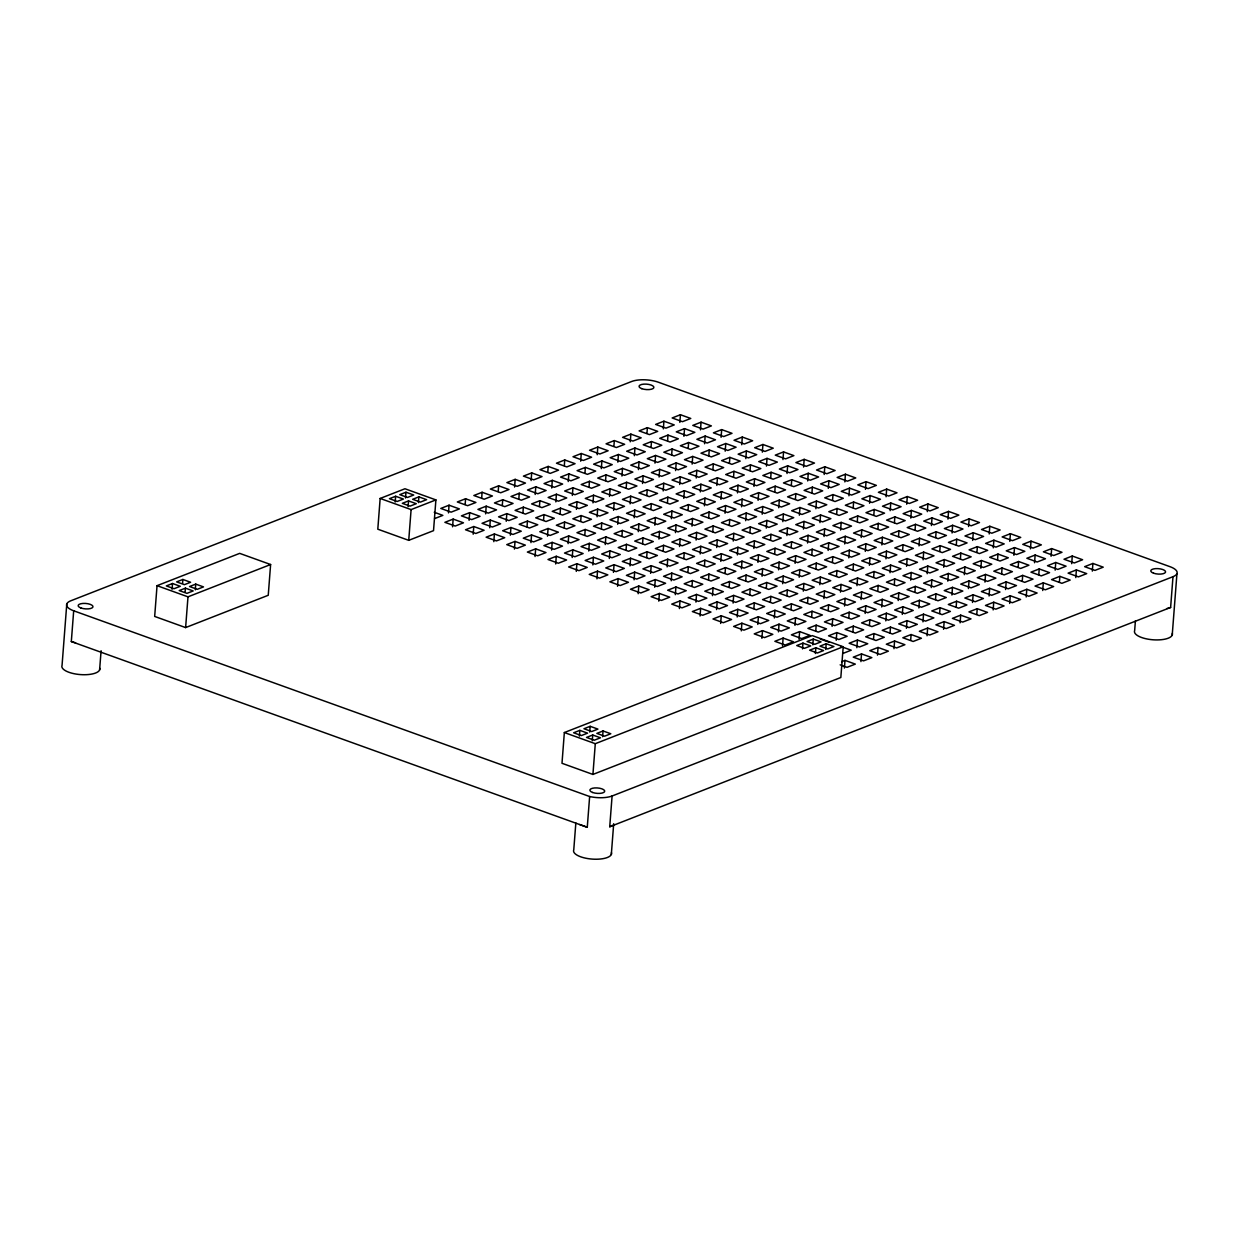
<?xml version="1.0" encoding="UTF-8"?>
<svg xmlns="http://www.w3.org/2000/svg" width="1239" height="1239" viewBox="0 0 1239 1239"><rect width="100%" height="100%" fill="white"/><g stroke="black" fill="none" stroke-linecap="round" stroke-linejoin="round"><path stroke-width="1.5" d="M66.782 603.842L62.058 665.343A19.05 6.954 4.4 0 0 80.427 674.589A19.05 6.954 4.4 0 0 99.709 668.146M73.69 610.796L589.64 796.522L587.271 827.28L71.32 641.539L73.69 610.796A19.05 6.954 4.4 0 1 70.747 600.807L631.627 381.504A19.05 6.954 4.4 0 1 658.327 382.201L1170.05 566.703A19.05 6.954 4.4 0 1 1172.992 576.693L1170.623 607.451L609.727 826.754L612.097 795.996L1172.992 576.693M99.6 669.958L101.087 650.738M157.043 585.675L154.674 616.433L185.618 627.584L268.243 595.278L270.613 564.519L239.685 553.368L157.043 585.675L187.987 596.842L270.613 564.519M172.082 589.268L172.531 583.507L180.259 586.295L174.064 588.711L166.336 585.923L172.531 583.507M182.567 583.306L182.861 579.465L190.589 582.253L184.394 584.669L176.666 581.881L182.861 579.465M185.122 591.994L185.416 588.153L193.16 590.941L186.95 593.357L179.221 590.569L185.416 588.153M185.618 627.584L187.987 596.842M195.313 589.872L195.747 584.111L203.49 586.899L197.28 589.315L189.552 586.527L195.747 584.111M380.156 498.45L377.802 529.192L408.731 540.343L433.526 530.648L435.896 499.906L404.952 488.755L380.156 498.45L411.1 509.601L435.896 499.906M395.21 502.027L395.644 496.266L403.387 499.054L397.177 501.47L389.449 498.682L395.644 496.266M405.54 497.985L405.974 492.224L413.718 495.011L407.507 497.443L399.779 494.655L405.974 492.224M408.096 506.674L408.545 500.912L416.273 503.7L410.078 506.116L402.334 503.328L408.545 500.912M408.731 540.343L411.1 509.601M418.426 502.631L418.875 496.87L426.603 499.658L420.408 502.089L412.664 499.302L418.875 496.87M448.472 512.884L449.06 505.202L459.375 508.919L451.104 512.156L440.805 508.424L449.06 505.202M452.56 526.792L453.164 519.095L463.463 522.812L455.209 526.048L444.894 522.331L453.164 519.095M465.152 504.505L465.585 498.744L475.9 502.461L467.63 505.682L457.33 501.965L465.585 498.744M469.101 520.318L469.689 512.636L480.004 516.353L471.734 519.59L461.419 515.873L469.689 512.636M473.19 534.226L473.778 526.529L484.093 530.246L475.822 533.482L465.523 529.765L473.778 526.529M481.677 498.047L482.11 492.27L492.425 495.987L484.17 499.224L473.856 495.507L482.11 492.27M485.626 513.86L486.215 506.178L496.529 509.895L488.259 513.116L477.944 509.399L486.215 506.178M489.715 527.752L490.303 520.07L500.618 523.787L492.363 527.024L482.048 523.307L490.303 520.07M493.819 541.66L494.407 533.963L504.722 537.695L496.452 540.916L486.137 537.199L494.407 533.963M498.202 491.573L498.636 485.812L508.95 489.529L500.695 492.766L490.381 489.049L498.636 485.812M502.291 505.481L502.74 499.72L513.054 503.437L504.784 506.658L494.469 502.941L502.74 499.72M506.24 521.294L506.828 513.612L517.143 517.329L508.888 520.566L498.574 516.833L506.828 513.612M510.344 535.202L510.933 527.504L521.247 531.221L512.977 534.458L502.662 530.741L510.933 527.504M514.572 487.035L515.176 479.354L525.475 483.071L517.221 486.308L506.906 482.591L515.176 479.354M514.433 549.094L515.021 541.412L525.336 545.129L517.081 548.35L506.766 544.633L515.021 541.412M518.816 499.007L519.265 493.246L529.58 496.963L521.309 500.2L511.01 496.483L519.265 493.246M522.92 512.915L523.369 507.154L533.668 510.871L525.413 514.092L515.099 510.375L523.369 507.154M527.009 526.807L527.458 521.046L537.772 524.763L529.502 528L519.187 524.283L527.458 521.046M531.113 480.577L531.701 472.895L542.016 476.612L533.746 479.834L523.431 476.117L531.701 472.895M530.958 542.636L531.562 534.938L541.861 538.655L533.606 541.892L523.292 538.175L531.562 534.938M535.202 494.469L535.79 486.788L546.105 490.505L537.834 493.742L527.535 490.024L535.79 486.788M535.062 556.528L535.651 548.846L545.965 552.563L537.695 555.784L527.38 552.067L535.651 548.846M539.445 506.457L539.894 500.68L550.209 504.397L541.939 507.634L531.624 503.917L539.894 500.68M543.549 520.349L543.983 514.588L554.298 518.305L546.027 521.526L535.728 517.809L543.983 514.588M547.777 472.198L548.227 466.422L558.541 470.139L550.271 473.375L539.956 469.658L548.227 466.422M547.483 536.162L548.087 528.48L558.386 532.197L550.131 535.434L539.817 531.717L548.087 528.48M551.727 488.011L552.315 480.329L562.63 484.046L554.375 487.268L544.06 483.551L552.315 480.329M551.587 550.07L552.176 542.372L562.491 546.105L554.22 549.326L543.921 545.609L552.176 542.372M555.831 501.903L556.419 494.222L566.734 497.939L558.464 501.176L548.149 497.459L556.419 494.222M555.676 563.962L556.28 556.28L566.579 559.997L558.324 563.234L548.01 559.501L556.28 556.28M560.074 513.891L560.508 508.129L570.823 511.846L562.568 515.068L552.253 511.351L560.508 508.129M564.303 465.725L564.752 459.963L575.066 463.68L566.796 466.917L556.481 463.2L564.752 459.963M564.163 527.783L564.612 522.022L574.927 525.739L566.657 528.976L556.342 525.243L564.612 522.022M568.252 481.553L568.84 473.871L579.155 477.588L570.9 480.809L560.586 477.092L568.84 473.871M568.112 543.611L568.701 535.914L579.016 539.631L570.761 542.868L560.446 539.151L568.701 535.914M572.356 495.445L572.945 487.763L583.259 491.48L574.989 494.717L564.674 491L572.945 487.763M572.217 557.504L572.805 549.822L583.12 553.539L574.85 556.76L564.535 553.043L572.805 549.822M576.445 509.353L577.033 501.656L587.348 505.373L579.093 508.609L568.778 504.893L577.033 501.656M580.688 461.187L581.277 453.505L591.592 457.222L583.321 460.459L573.022 456.742L581.277 453.505M576.305 571.396L576.894 563.714L587.209 567.431L578.938 570.668L568.639 566.951L576.894 563.714M564.349 732.543L561.995 763.286L592.923 774.437L840.832 677.501L843.201 646.758L812.257 635.607L564.349 732.543L595.293 743.694L843.201 646.758M580.688 521.325L581.137 515.563L591.452 519.28L583.182 522.502L572.867 518.785L581.137 515.563M584.932 473.174L585.381 467.397L595.68 471.114L587.425 474.351L577.111 470.634L585.381 467.397M584.793 535.217L585.226 529.456L595.541 533.173L587.286 536.41L576.971 532.693L585.226 529.456M589.021 487.066L589.47 481.305L599.784 485.022L591.514 488.243L581.215 484.526L589.47 481.305M588.742 551.045L589.33 543.348L599.645 547.065L591.375 550.302L581.06 546.585L589.33 543.348M592.97 502.879L593.574 495.197L603.873 498.914L595.618 502.151L585.304 498.434L593.574 495.197M597.213 454.728L597.802 447.047L608.117 450.764L599.862 453.985L589.547 450.268L597.802 447.047M579.403 736.121L579.837 730.36L587.58 733.147L581.37 735.563L573.642 732.776L579.837 730.36M592.831 564.938L593.419 557.256L603.734 560.973L595.479 564.194L585.164 560.477L593.419 557.256M597.074 516.787L597.663 509.09L607.977 512.807L599.707 516.043L589.392 512.327L597.663 509.09M601.318 468.621L601.906 460.939L612.221 464.656L603.951 467.893L593.636 464.176L601.906 460.939M575.841 822.944L573.765 849.846A19.05 6.954 4.4 0 0 592.149 859.092A19.05 6.954 4.4 0 0 611.431 852.649M596.935 578.83L597.523 571.148L607.838 574.865L599.568 578.102L589.253 574.385L597.523 571.148M601.318 528.759L601.767 522.997L612.066 526.714L603.811 529.936L593.496 526.219L601.767 522.997M605.561 480.608L605.995 474.831L616.31 478.548L608.039 481.785L597.74 478.068L605.995 474.831M589.733 732.079L590.167 726.317L597.91 729.105L591.7 731.537L583.972 728.749L590.167 726.317M605.267 544.571L605.856 536.89L616.17 540.607L607.9 543.844L597.585 540.127L605.856 536.89M609.511 496.421L610.099 488.739L620.414 492.456L612.143 495.677L601.829 491.96L610.099 488.739M613.894 446.35L614.327 440.573L624.642 444.305L616.387 447.527L606.072 443.81L614.327 440.573M592.288 740.767L592.738 735.006L600.466 737.794L594.271 740.225L586.527 737.422L592.738 735.006M609.356 558.479L609.944 550.782L620.259 554.514L612.004 557.736L601.689 554.019L609.944 550.782M592.923 774.437L595.293 743.694M613.599 510.313L614.188 502.631L624.502 506.348L616.232 509.585L605.933 505.868L614.188 502.631M617.843 462.162L618.431 454.481L628.746 458.198L620.476 461.435L610.161 457.702L618.431 454.481M613.46 572.372L614.048 564.69L624.363 568.407L616.093 571.628L605.778 567.911L614.048 564.69M617.688 524.221L618.292 516.539L628.591 520.256L620.336 523.478L610.022 519.761L618.292 516.539M621.932 476.055L622.52 468.373L632.835 472.09L624.58 475.327L614.265 471.61L622.52 468.373M602.619 736.725L603.052 730.964L610.796 733.751L604.601 736.183L596.857 733.395L603.052 730.964M617.549 586.264L618.137 578.582L628.452 582.299L620.197 585.536L609.882 581.819L618.137 578.582M621.932 536.193L622.381 530.431L632.695 534.148L624.425 537.385L614.126 533.653L622.381 530.431M626.175 488.042L626.624 482.281L636.939 485.998L628.669 489.219L618.354 485.502L626.624 482.281M630.264 441.812L630.868 434.115L641.167 437.832L632.912 441.069L622.598 437.352L630.868 434.115M626.036 550.085L626.485 544.324L636.784 548.041L628.529 551.278L618.215 547.561L626.485 544.324M630.124 503.855L630.713 496.173L641.028 499.89L632.773 503.127L622.458 499.41L630.713 496.173M634.368 455.704L634.957 448.022L645.271 451.739L637.001 454.961L626.686 451.244L634.957 448.022M629.985 565.913L630.574 558.231L640.888 561.948L632.618 565.17L622.319 561.453L630.574 558.231M634.229 517.763L634.817 510.065L645.132 513.782L636.861 517.019L626.547 513.302L634.817 510.065M638.457 469.596L639.045 461.915L649.36 465.632L641.105 468.869L630.79 465.152L639.045 461.915M611.323 854.461L613.692 823.703M634.074 579.806L634.678 572.124L644.977 575.841L636.722 579.078L626.407 575.361L634.678 572.124M638.317 531.655L638.906 523.973L649.221 527.69L640.966 530.912L630.651 527.194L638.906 523.973M642.561 483.504L643.149 475.807L653.464 479.524L645.194 482.761L634.879 479.044L643.149 475.807M646.944 433.418L647.393 427.656L657.692 431.373L649.437 434.61L639.123 430.893L647.393 427.656M638.178 593.713L638.766 586.016L649.081 589.733L640.811 592.97L630.496 589.253L638.766 586.016M642.561 543.627L643.01 537.865L653.325 541.582L645.054 544.819L634.74 541.102L643.01 537.865M646.804 495.476L647.238 489.715L657.553 493.432L649.298 496.653L638.983 492.936L647.238 489.715M651.048 447.325L651.482 441.549L661.796 445.266L653.526 448.503L643.227 444.786L651.482 441.549M646.665 557.535L647.099 551.758L657.413 555.475L649.143 558.712L638.844 554.995L647.099 551.758M650.893 509.368L651.342 503.607L661.657 507.324L653.387 510.561L643.072 506.844L651.342 503.607M654.982 463.138L655.586 455.456L665.885 459.173L657.63 462.395L647.316 458.678L655.586 455.456M650.614 573.347L651.203 565.665L661.502 569.382L653.247 572.604L642.933 568.887L651.203 565.665M654.842 525.197L655.431 517.499L665.746 521.216L657.491 524.453L647.176 520.736L655.431 517.499M659.086 477.03L659.675 469.349L669.989 473.066L661.719 476.303L651.42 472.586L659.675 469.349M663.33 428.88L663.918 421.198L674.233 424.915L665.962 428.136L655.648 424.419L663.918 421.198M654.703 587.24L655.292 579.558L665.606 583.275L657.336 586.512L647.037 582.795L655.292 579.558M658.947 539.089L659.535 531.407L669.85 535.124L661.58 538.346L651.265 534.629L659.535 531.407M663.175 490.938L663.779 483.241L674.078 486.958L665.823 490.195L655.508 486.478L663.779 483.241M667.573 440.852L668.007 435.09L678.322 438.807L670.067 442.044L659.752 438.327L668.007 435.09M658.792 601.147L659.396 593.45L669.695 597.167L661.44 600.404L651.125 596.687L659.396 593.45M663.19 551.061L663.624 545.299L673.939 549.016L665.684 552.253L655.369 548.536L663.624 545.299M667.418 502.91L667.867 497.149L678.182 500.866L669.912 504.087L659.597 500.37L667.867 497.149M671.662 454.759L672.111 448.983L682.426 452.715L674.155 455.937L663.841 452.22L672.111 448.983M667.14 566.889L667.728 559.192L678.043 562.924L669.772 566.146L659.458 562.429L667.728 559.192M671.368 518.723L671.972 511.041L682.271 514.758L674.016 517.995L663.701 514.278L671.972 511.041M675.611 470.572L676.2 462.89L686.514 466.607L678.244 469.829L667.945 466.112L676.2 462.89M679.855 422.422L680.443 414.724L690.758 418.457L682.488 421.678L672.173 417.961L680.443 414.724M671.228 580.781L671.817 573.099L682.131 576.816L673.877 580.038L663.562 576.321L671.817 573.099M675.472 532.631L676.06 524.933L686.375 528.666L678.105 531.887L667.79 528.17L676.06 524.933M679.715 484.464L680.304 476.783L690.619 480.5L682.348 483.737L672.034 480.02L680.304 476.783M683.943 436.314L684.532 428.632L694.847 432.349L686.592 435.586L676.277 431.853L684.532 428.632M675.332 594.674L675.921 586.992L686.236 590.709L677.965 593.946L667.651 590.229L675.921 586.992M679.561 546.523L680.149 538.841L690.464 542.558L682.209 545.795L671.894 542.062L680.149 538.841M683.804 498.372L684.393 490.69L694.707 494.407L686.437 497.629L676.138 493.912L684.393 490.69M688.187 448.286L688.636 442.524L698.951 446.241L690.681 449.478L680.366 445.761L688.636 442.524M679.421 608.581L680.01 600.9L690.324 604.617L682.054 607.838L671.755 604.121L680.01 600.9M683.804 558.495L684.253 552.733L694.568 556.45L686.298 559.687L675.983 555.97L684.253 552.733M688.048 510.344L688.497 504.583L698.796 508.3L690.541 511.537L680.226 507.82L688.497 504.583M692.136 464.114L692.725 456.432L703.04 460.149L694.785 463.371L684.47 459.654L692.725 456.432M687.908 572.403L688.342 566.641L698.657 570.358L690.402 573.58L680.087 569.863L688.342 566.641M691.997 526.172L692.586 518.475L702.9 522.192L694.63 525.429L684.331 521.712L692.586 518.475M696.241 478.006L696.829 470.324L707.144 474.041L698.873 477.278L688.559 473.561L696.829 470.324M700.469 429.856L701.073 422.174L711.372 425.891L703.117 429.112L692.802 425.395L701.073 422.174M691.997 586.295L692.446 580.533L702.761 584.25L694.49 587.487L684.176 583.77L692.446 580.533M696.086 540.065L696.69 532.383L706.989 536.1L698.734 539.321L688.419 535.604L696.69 532.383M700.329 491.914L700.918 484.217L711.232 487.934L702.978 491.171L692.663 487.454L700.918 484.217M704.573 443.748L705.161 436.066L715.476 439.783L707.206 443.02L696.891 439.303L705.161 436.066M695.946 602.123L696.535 594.426L706.85 598.143L698.595 601.38L688.28 597.663L696.535 594.426M700.19 553.957L700.778 546.275L711.093 549.992L702.823 553.229L692.524 549.512L700.778 546.275M704.433 505.806L705.022 498.124L715.337 501.841L707.066 505.063L696.752 501.346L705.022 498.124M708.816 455.735L709.25 449.958L719.565 453.675L711.31 456.912L700.995 453.195L709.25 449.958M700.05 616.015L700.639 608.334L710.954 612.051L702.683 615.272L692.369 611.555L700.639 608.334M704.433 565.944L704.883 560.167L715.182 563.884L706.927 567.121L696.612 563.404L704.883 560.167M708.677 517.778L709.111 512.017L719.425 515.734L711.171 518.971L700.856 515.254L709.111 512.017M712.905 469.627L713.354 463.866L723.669 467.583L715.399 470.805L705.084 467.088L713.354 463.866M708.522 579.837L708.971 574.075L719.286 577.792L711.016 581.014L700.701 577.297L708.971 574.075M712.766 531.686L713.215 525.909L723.53 529.626L715.259 532.863L704.945 529.146L713.215 525.909M716.854 485.44L717.443 477.758L727.758 481.475L719.503 484.712L709.188 480.995L717.443 477.758M721.098 437.29L721.687 429.608L732.001 433.325L723.731 436.546L713.432 432.829L721.687 429.608M712.471 595.649L713.075 587.967L723.375 591.684L715.12 594.921L704.805 591.204L713.075 587.967M716.715 547.499L717.304 539.817L727.618 543.534L719.348 546.755L709.049 543.038L717.304 539.817M720.959 499.348L721.547 491.651L731.862 495.368L723.591 498.605L713.277 494.888L721.547 491.651M725.187 451.182L725.791 443.5L736.09 447.217L727.835 450.454L717.52 446.737L725.791 443.5M716.576 609.557L717.164 601.86L727.479 605.577L719.209 608.814L708.894 605.097L717.164 601.86M720.819 561.391L721.408 553.709L731.707 557.426L723.452 560.663L713.137 556.946L721.408 553.709M725.047 513.24L725.636 505.558L735.951 509.275L727.696 512.497L717.381 508.78L725.636 505.558M729.43 463.169L729.879 457.392L740.194 461.125L731.924 464.346L721.625 460.629L729.879 457.392M720.664 623.449L721.253 615.768L731.568 619.485L723.313 622.706L712.998 618.989L721.253 615.768M725.063 573.378L725.496 567.601L735.811 571.334L727.541 574.555L717.242 570.838L725.496 567.601M729.291 525.212L729.74 519.451L740.055 523.168L731.784 526.405L721.47 522.688L729.74 519.451M733.534 477.061L733.984 471.3L744.283 475.017L736.028 478.239L725.713 474.522L733.984 471.3M729.152 587.271L729.601 581.509L739.9 585.226L731.645 588.448L721.33 584.731L729.601 581.509M733.24 541.04L733.829 533.343L744.143 537.076L735.889 540.297L725.574 536.58L733.829 533.343M737.484 492.874L738.072 485.192L748.387 488.909L740.117 492.146L729.802 488.429L738.072 485.192M741.727 444.724L742.316 437.042L752.631 440.759L744.36 443.996L734.046 440.263L742.316 437.042M733.101 603.083L733.689 595.401L744.004 599.118L735.734 602.355L725.434 598.638L733.689 595.401M737.344 554.933L737.933 547.251L748.248 550.968L739.977 554.205L729.663 550.472L737.933 547.251M741.572 506.782L742.176 499.1L752.476 502.817L744.221 506.039L733.906 502.322L742.176 499.1M745.816 458.631L746.405 450.934L756.719 454.651L748.449 457.888L738.15 454.171L746.405 450.934M737.19 616.991L737.794 609.309L748.093 613.026L739.838 616.248L729.523 612.531L737.794 609.309M741.433 568.84L742.022 561.143L752.336 564.86L744.081 568.097L733.767 564.38L742.022 561.143M745.677 520.674L746.265 512.992L756.58 516.709L748.31 519.946L737.995 516.229L746.265 512.992M750.06 470.603L750.509 464.842L760.823 468.559L752.553 471.78L742.238 468.063L750.509 464.842M741.294 630.883L741.882 623.202L752.197 626.919L743.927 630.155L733.627 626.438L741.882 623.202M745.677 580.812L746.126 575.051L756.44 578.768L748.17 581.989L737.855 578.272L746.126 575.051M749.92 532.646L750.354 526.885L760.669 530.602L752.414 533.839L742.099 530.122L750.354 526.885M754.009 486.416L754.597 478.734L764.912 482.451L756.642 485.688L746.343 481.971L754.597 478.734M749.781 594.705L750.215 588.943L760.529 592.66L752.259 595.897L741.96 592.18L750.215 588.943M753.87 548.474L754.458 540.793L764.773 544.51L756.502 547.731L746.188 544.014L754.458 540.793M758.098 500.324L758.702 492.626L769.001 496.343L760.746 499.58L750.431 495.863L758.702 492.626M762.341 452.158L762.93 444.476L773.244 448.193L764.99 451.43L754.675 447.713L762.93 444.476M753.87 608.612L754.319 602.835L764.633 606.552L756.363 609.789L746.048 606.072L754.319 602.835M757.958 562.367L758.547 554.685L768.861 558.402L760.607 561.639L750.292 557.922L758.547 554.685M762.202 514.216L762.79 506.534L773.105 510.251L764.835 513.473L754.536 509.756L762.79 506.534M766.445 466.065L767.034 458.368L777.349 462.085L769.078 465.322L758.764 461.605L767.034 458.368M757.819 624.425L758.407 616.743L768.722 620.46L760.452 623.682L750.153 619.965L758.407 616.743M762.062 576.274L762.651 568.577L772.966 572.294L764.695 575.531L754.381 571.814L762.651 568.577M766.291 528.108L766.895 520.426L777.194 524.143L768.939 527.38L758.624 523.663L766.895 520.426M770.689 478.037L771.123 472.276L781.437 475.993L773.182 479.214L762.868 475.497L771.123 472.276M761.908 638.317L762.512 630.636L772.811 634.353L764.556 637.589L754.241 633.872L762.512 630.636M766.306 588.246L766.74 582.485L777.054 586.202L768.799 589.423L758.485 585.706L766.74 582.485M770.534 540.096L770.983 534.319L781.298 538.036L773.028 541.273L762.728 537.556L770.983 534.319M774.778 491.929L775.227 486.168L785.541 489.885L777.271 493.122L766.956 489.405L775.227 486.168M770.395 602.139L770.844 596.377L781.159 600.094L772.888 603.331L762.574 599.614L770.844 596.377M774.638 553.988L775.087 548.227L785.387 551.944L777.132 555.165L766.817 551.448L775.087 548.227M778.727 507.758L779.316 500.06L789.63 503.777L781.375 507.014L771.061 503.297L779.316 500.06M782.971 459.592L783.559 451.91L793.874 455.627L785.603 458.864L775.289 455.147L783.559 451.91M774.344 617.967L774.933 610.269L785.247 613.986L776.992 617.223L766.678 613.506L774.933 610.269M778.588 569.801L779.176 562.119L789.491 565.836L781.22 569.073L770.906 565.356L779.176 562.119M782.831 521.65L783.42 513.968L793.734 517.685L785.464 520.907L775.149 517.19L783.42 513.968M787.059 473.499L787.648 465.802L797.962 469.535L789.708 472.756L779.393 469.039L787.648 465.802M778.448 631.859L779.037 624.177L789.351 627.894L781.081 631.116L770.766 627.399L779.037 624.177M782.676 583.708L783.28 576.011L793.58 579.744L785.325 582.965L775.01 579.248L783.28 576.011M786.92 535.542L787.508 527.86L797.823 531.577L789.553 534.814L779.254 531.097L787.508 527.86M791.303 485.471L791.752 479.71L802.067 483.427L793.796 486.648L783.482 482.931L791.752 479.71M782.537 645.751L783.125 638.07L793.44 641.787L785.185 645.023L774.871 641.306L783.125 638.07M786.92 595.68L787.369 589.919L797.684 593.636L789.413 596.857L779.099 593.14L787.369 589.919M791.163 547.53L791.613 541.753L801.912 545.485L793.657 548.707L783.342 544.99L791.613 541.753M795.407 499.363L795.841 493.602L806.155 497.319L797.901 500.556L787.586 496.839L795.841 493.602M791.024 609.573L791.458 603.811L801.772 607.528L793.518 610.765L783.203 607.048L791.458 603.811M795.113 563.342L795.701 555.661L806.016 559.378L797.746 562.614L787.446 558.882L795.701 555.661M799.356 515.192L799.945 507.51L810.26 511.227L801.989 514.448L791.675 510.731L799.945 507.51M803.584 467.041L804.188 459.344L814.488 463.061L806.233 466.298L795.918 462.581L804.188 459.344M794.973 625.401L795.562 617.719L805.877 621.436L797.606 624.657L787.292 620.94L795.562 617.719M799.201 577.25L799.805 569.553L810.105 573.27L801.85 576.507L791.535 572.79L799.805 569.553M803.445 529.084L804.034 521.402L814.348 525.119L806.093 528.356L795.779 524.639L804.034 521.402M807.689 480.933L808.277 473.252L818.592 476.969L810.321 480.19L800.007 476.473L808.277 473.252M799.062 639.293L799.651 631.611L809.965 635.328L801.71 638.565L791.396 634.848L799.651 631.611M803.306 591.142L803.894 583.461L814.209 587.178L805.939 590.399L795.639 586.682L803.894 583.461M807.549 542.992L808.138 535.294L818.452 539.011L810.182 542.248L799.867 538.531L808.138 535.294M811.932 492.905L812.381 487.144L822.681 490.861L814.426 494.098L804.111 490.381L812.381 487.144M802.516 648.88L802.965 643.118L810.693 645.906L804.498 648.338L796.754 645.55L802.965 643.118M807.549 603.114L807.998 597.353L818.298 601.07L810.043 604.307L799.728 600.59L807.998 597.353M811.793 554.964L812.226 549.202L822.541 552.919L814.286 556.141L803.972 552.424L812.226 549.202M815.881 508.733L816.47 501.036L826.785 504.753L818.514 507.99L808.2 504.273L816.47 501.036M811.638 617.022L812.087 611.245L822.402 614.962L814.131 618.199L803.832 614.482L812.087 611.245M815.881 568.856L816.331 563.095L826.645 566.812L818.375 570.048L808.06 566.331L816.331 563.095M819.97 522.626L820.559 514.944L830.873 518.661L822.619 521.882L812.304 518.165L820.559 514.944M824.214 474.475L824.802 466.778L835.117 470.495L826.847 473.732L816.547 470.015L824.802 466.778M812.846 644.853L813.28 639.076L821.023 641.864L814.828 644.295L807.085 641.508L813.28 639.076M815.742 630.914L816.191 625.153L826.49 628.87L818.236 632.091L807.921 628.374L816.191 625.153M819.831 584.684L820.419 576.987L830.734 580.704L822.464 583.941L812.164 580.224L820.419 576.987M824.074 536.518L824.663 528.836L834.978 532.553L826.707 535.79L816.393 532.073L824.663 528.836M815.401 653.526L815.851 647.765L823.579 650.552L817.384 652.984L809.656 650.196L815.851 647.765M828.302 488.367L828.906 480.686L839.206 484.403L830.951 487.624L820.636 483.907L828.906 480.686M823.935 598.576L824.524 590.895L834.838 594.612L826.568 597.833L816.253 594.116L824.524 590.895M828.163 550.426L828.752 542.728L839.066 546.445L830.811 549.682L820.497 545.965L828.752 542.728M832.546 500.339L832.995 494.578L843.31 498.295L835.04 501.532L824.74 497.815L832.995 494.578M828.179 610.548L828.612 604.787L838.927 608.504L830.657 611.741L820.357 608.024L828.612 604.787M825.732 649.499L826.181 643.722L833.909 646.526L827.714 648.942L819.986 646.154L826.181 643.722M832.407 562.398L832.856 556.636L843.17 560.353L834.9 563.575L824.585 559.858L832.856 556.636M836.65 514.247L837.099 508.47L847.399 512.187L839.144 515.424L828.829 511.707L837.099 508.47M832.112 626.376L832.716 618.679L843.016 622.396L834.761 625.633L824.446 621.916L832.716 618.679M836.511 576.29L836.944 570.529L847.259 574.246L839.004 577.482L828.69 573.765L836.944 570.529M840.6 530.06L841.188 522.378L851.503 526.095L843.232 529.316L832.933 525.599L841.188 522.378M844.843 481.909L845.432 474.212L855.746 477.944L847.476 481.166L837.161 477.449L845.432 474.212M836.217 640.269L836.805 632.587L847.12 636.304L838.849 639.525L828.55 635.808L836.805 632.587M840.46 592.118L841.049 584.421L851.363 588.153L843.093 591.375L832.778 587.658L841.049 584.421M844.688 543.952L845.292 536.27L855.591 539.987L847.337 543.224L837.022 539.507L845.292 536.27M848.932 495.801L849.52 488.12L859.835 491.837L851.58 495.058L841.266 491.341L849.52 488.12M844.549 606.01L845.137 598.329L855.452 602.046L847.197 605.267L836.883 601.55L845.137 598.329M848.792 557.86L849.381 550.162L859.696 553.895L851.425 557.116L841.111 553.399L849.381 550.162M853.175 507.773L853.625 502.012L863.939 505.729L855.669 508.966L845.354 505.249L853.625 502.012M844.409 668.069L844.998 660.372L855.313 664.104L847.042 667.325L840.166 664.847M848.792 617.982L849.242 612.221L859.556 615.938L851.286 619.175L840.971 615.458L849.242 612.221M853.036 569.832L853.485 564.07L863.784 567.787L855.529 571.024L845.215 567.292L853.485 564.07M857.28 521.681L857.713 515.92L868.028 519.637L859.758 522.858L849.458 519.141L857.713 515.92M852.897 631.89L853.33 626.129L863.645 629.846L855.39 633.067L845.075 629.35L853.33 626.129M856.985 585.66L857.574 577.963L867.889 581.68L859.618 584.916L849.304 581.199L857.574 577.963M861.229 537.494L861.817 529.812L872.117 533.529L863.862 536.766L853.547 533.049L861.817 529.812M865.457 489.343L866.046 481.661L876.36 485.378L868.105 488.6L857.791 484.883L866.046 481.661M856.846 647.703L857.434 640.021L867.749 643.738L859.479 646.975L849.164 643.258L857.434 640.021M861.074 599.552L861.663 591.87L871.977 595.587L863.722 598.809L853.408 595.092L861.663 591.87M865.318 551.401L865.906 543.704L876.221 547.421L867.95 550.658L857.651 546.941L865.906 543.704M869.561 503.235L870.15 495.554L880.464 499.271L872.194 502.507L861.879 498.79L870.15 495.554M860.935 661.611L861.523 653.913L871.838 657.63L863.568 660.867L853.268 657.15L861.523 653.913M865.178 613.444L865.767 605.763L876.081 609.48L867.811 612.716L857.496 608.999L865.767 605.763M869.406 565.294L870.01 557.612L880.309 561.329L872.055 564.55L861.74 560.833L870.01 557.612M873.805 515.223L874.238 509.446L884.553 513.163L876.298 516.4L865.984 512.683L874.238 509.446M869.422 625.432L869.855 619.655L880.17 623.372L871.915 626.609L861.601 622.892L869.855 619.655M873.65 577.266L874.099 571.504L884.414 575.221L876.143 578.458L865.844 574.741L874.099 571.504M877.893 529.115L878.343 523.354L888.657 527.071L880.387 530.292L870.072 526.575L878.343 523.354M873.51 639.324L873.96 633.563L884.274 637.28L876.004 640.501L865.689 636.784L873.96 633.563M877.754 591.173L878.203 585.397L888.502 589.114L880.248 592.35L869.933 588.633L878.203 585.397M881.843 544.928L882.431 537.246L892.746 540.963L884.491 544.2L874.176 540.483L882.431 537.246M886.086 496.777L886.675 489.095L896.99 492.812L888.719 496.034L878.405 492.317L886.675 489.095M877.46 655.137L878.048 647.455L888.363 651.172L880.108 654.409L869.793 650.692L878.048 647.455M881.703 606.986L882.292 599.304L892.607 603.021L884.336 606.243L874.037 602.526L882.292 599.304M885.947 558.835L886.535 551.138L896.85 554.855L888.58 558.092L878.265 554.375L886.535 551.138M890.175 510.669L890.764 502.988L901.078 506.705L892.823 509.941L882.509 506.224L890.764 502.988M885.792 620.878L886.396 613.197L896.695 616.914L888.44 620.15L878.126 616.433L886.396 613.197M890.036 572.728L890.624 565.046L900.939 568.763L892.669 571.984L882.369 568.267L890.624 565.046M894.419 522.657L894.868 516.88L905.182 520.597L896.912 523.834L886.597 520.117L894.868 516.88M890.036 632.866L890.485 627.089L900.799 630.806L892.529 634.043L882.214 630.326L890.485 627.089M894.279 584.7L894.728 578.938L905.043 582.655L896.773 585.892L886.458 582.175L894.728 578.938M898.523 536.549L898.956 530.788L909.271 534.505L901.016 537.726L890.702 534.009L898.956 530.788M893.985 648.678L894.589 640.997L904.888 644.714L896.633 647.935L886.319 644.218L894.589 640.997M898.229 600.528L898.817 592.831L909.132 596.563L900.861 599.784L890.562 596.067L898.817 592.831M902.611 550.441L903.061 544.68L913.375 548.397L905.105 551.634L894.79 547.917L903.061 544.68M906.7 504.211L907.304 496.529L917.603 500.246L909.349 503.468L899.034 499.751L907.304 496.529M902.317 614.42L902.921 606.738L913.22 610.455L904.966 613.677L894.651 609.96L902.921 606.738M906.561 566.269L907.149 558.572L917.464 562.305L909.209 565.526L898.894 561.809L907.149 558.572M910.804 518.103L911.393 510.422L921.708 514.139L913.437 517.375L903.138 513.658L911.393 510.422M906.421 628.312L907.01 620.631L917.325 624.348L909.054 627.584L898.755 623.867L907.01 620.631M910.665 580.162L911.254 572.48L921.568 576.197L913.298 579.434L902.983 575.701L911.254 572.48M915.048 530.091L915.497 524.329L925.796 528.046L917.541 531.268L907.227 527.551L915.497 524.329M910.665 640.3L911.114 634.538L921.413 638.255L913.158 641.477L902.844 637.76L911.114 634.538M914.909 592.134L915.342 586.372L925.657 590.089L917.402 593.326L907.087 589.609L915.342 586.372M918.997 545.903L919.586 538.222L929.9 541.939L921.63 545.175L911.315 541.458L919.586 538.222M918.858 607.962L919.446 600.28L929.761 603.997L921.491 607.218L911.176 603.501L919.446 600.28M923.086 559.811L923.69 552.114L933.989 555.831L925.734 559.068L915.42 555.351L923.69 552.114M927.33 511.645L927.918 503.963L938.233 507.68L929.962 510.917L919.663 507.2L927.918 503.963M922.947 621.854L923.535 614.172L933.85 617.889L925.595 621.126L915.28 617.409L923.535 614.172M927.19 573.703L927.779 566.022L938.093 569.739L929.823 572.96L919.508 569.243L927.779 566.022M931.434 525.553L932.022 517.856L942.337 521.573L934.067 524.809L923.752 521.092L932.022 517.856M927.051 635.762L927.639 628.065L937.954 631.782L929.684 635.018L919.369 631.301L927.639 628.065M931.279 587.596L931.867 579.914L942.182 583.631L933.927 586.868L923.613 583.151L931.867 579.914M935.677 537.525L936.111 531.763L946.426 535.48L938.155 538.702L927.856 534.985L936.111 531.763M935.522 599.583L935.972 593.806L946.286 597.523L938.016 600.76L927.701 597.043L935.972 593.806M939.766 551.417L940.215 545.656L950.514 549.373L942.26 552.609L931.945 548.892L940.215 545.656M939.627 613.475L940.06 607.714L950.375 611.431L942.12 614.652L931.805 610.935L940.06 607.714M943.715 567.245L944.304 559.548L954.619 563.265L946.348 566.502L936.049 562.785L944.304 559.548M947.959 519.079L948.547 511.397L958.862 515.114L950.592 518.351L940.277 514.634L948.547 511.397M943.576 629.288L944.164 621.606L954.479 625.323L946.209 628.56L935.894 624.843L944.164 621.606M947.804 581.137L948.408 573.456L958.707 577.173L950.452 580.394L940.138 576.677L948.408 573.456M952.048 532.987L952.636 525.29L962.951 529.007L954.696 532.243L944.381 528.526L952.636 525.29M951.908 595.03L952.497 587.348L962.811 591.065L954.541 594.302L944.242 590.585L952.497 587.348M956.291 544.959L956.74 539.197L967.055 542.914L958.785 546.136L948.47 542.419L956.74 539.197M956.152 607.017L956.601 601.24L966.9 604.957L958.645 608.194L948.331 604.477L956.601 601.24M960.395 558.851L960.829 553.09L971.144 556.807L962.873 560.043L952.574 556.326L960.829 553.09M960.101 622.83L960.69 615.148L971.004 618.865L962.734 622.086L952.419 618.369L960.69 615.148M964.345 574.679L964.933 566.982L975.248 570.714L966.978 573.936L956.663 570.219L964.933 566.982M968.573 526.513L969.161 518.831L979.476 522.548L971.221 525.785L960.906 522.068L969.161 518.831M968.433 588.571L969.022 580.89L979.337 584.607L971.066 587.844L960.767 584.111L969.022 580.89M972.677 540.421L973.265 532.739L983.58 536.456L975.31 539.677L964.995 535.96L973.265 532.739M972.522 602.464L973.126 594.782L983.425 598.499L975.17 601.736L964.856 598.019L973.126 594.782M976.921 552.393L977.354 546.631L987.669 550.348L979.414 553.585L969.099 549.853L977.354 546.631M976.781 614.451L977.215 608.69L987.529 612.407L979.259 615.628L968.96 611.911L977.215 608.69M980.87 568.221L981.458 560.524L991.773 564.241L983.503 567.477L973.188 563.76L981.458 560.524M984.959 582.113L985.547 574.431L995.862 578.148L987.607 581.37L977.292 577.653L985.547 574.431M989.202 533.963L989.791 526.265L1000.105 529.982L991.835 533.219L981.52 529.502L989.791 526.265M989.063 596.005L989.651 588.324L999.966 592.041L991.696 595.278L981.381 591.561L989.651 588.324M993.291 547.855L993.895 540.173L1004.194 543.89L995.939 547.111L985.625 543.394L993.895 540.173M993.151 609.913L993.74 602.216L1004.055 605.933L995.8 609.17L985.485 605.453L993.74 602.216M997.534 559.827L997.984 554.065L1008.298 557.782L1000.028 561.019L989.713 557.302L997.984 554.065M1001.639 573.734L1002.072 567.958L1012.387 571.675L1004.132 574.911L993.817 571.194L1002.072 567.958M1005.588 589.547L1006.176 581.865L1016.491 585.582L1008.221 588.804L997.906 585.087L1006.176 581.865M1009.816 541.397L1010.42 533.699L1020.719 537.416L1012.464 540.653L1002.15 536.936L1010.42 533.699M1009.677 603.439L1010.265 595.758L1020.58 599.475L1012.325 602.712L1002.01 598.995L1010.265 595.758M1013.92 555.289L1014.509 547.607L1024.823 551.324L1016.553 554.545L1006.254 550.828L1014.509 547.607M1018.164 567.261L1018.613 561.499L1028.912 565.216L1020.657 568.453L1010.343 564.736L1018.613 561.499M1022.252 581.168L1022.702 575.392L1033.016 579.124L1024.746 582.345L1014.447 578.628L1022.702 575.392M1026.202 596.981L1026.806 589.299L1037.105 593.016L1028.85 596.253L1018.535 592.521L1026.806 589.299M1030.445 548.831L1031.034 541.149L1041.349 544.866L1033.078 548.087L1022.779 544.37L1031.034 541.149M1034.55 562.723L1035.138 555.041L1045.453 558.758L1037.182 561.995L1026.868 558.262L1035.138 555.041M1038.793 574.695L1039.227 568.933L1049.541 572.65L1041.271 575.887L1030.972 572.17L1039.227 568.933M1042.727 590.523L1043.331 582.841L1053.63 586.558L1045.375 589.779L1035.061 586.062L1043.331 582.841M1051.075 556.265L1051.663 548.583L1061.978 552.3L1053.708 555.521L1043.393 551.804L1051.663 548.583M1055.163 570.157L1055.752 562.475L1066.067 566.192L1057.812 569.429L1047.497 565.712L1055.752 562.475M1059.407 582.144L1059.856 576.367L1070.171 580.084L1061.9 583.321L1051.586 579.604L1059.856 576.367M1071.689 563.699L1072.277 556.017L1082.592 559.734L1074.337 562.955L1064.022 559.238L1072.277 556.017M1075.793 577.591L1076.381 569.909L1086.696 573.626L1078.426 576.863L1068.111 573.146L1076.381 569.909M1092.318 571.133L1092.906 563.451L1103.221 567.168L1094.951 570.405L1084.652 566.672L1092.906 563.451M1135.404 620.925L1134.661 630.543A19.05 6.954 4.4 0 0 1153.044 639.789A19.05 6.954 4.4 0 0 1172.311 633.346M1172.218 635.158L1176.942 573.657M434.579 518.614L442.85 515.378L434.254 512.28M842.954 653.433L851.208 650.196L840.909 646.479M841.699 661.672L844.998 660.372M587.271 827.28L579.604 824.508M820.28 639.045L828.876 642.143M1170.623 607.451A19.05 6.954 4.4 0 1 1167.045 608.457M75.564 642.778A19.05 6.954 4.4 0 1 71.32 641.539M612.298 825.36A19.05 6.954 4.4 0 1 609.727 826.754M612.097 795.996A19.05 6.954 4.4 0 1 589.64 796.522M1153.524 573.177A7.449 2.726 4.4 0 0 1165.512 572.248A7.449 2.726 4.4 0 0 1155.476 568.639A7.449 2.726 4.4 0 0 1153.524 573.177M641.802 388.674A7.449 2.726 4.4 0 0 653.805 387.761A7.449 2.726 4.4 0 0 643.753 384.136A7.449 2.726 4.4 0 0 641.802 388.674M80.907 607.977A7.449 2.726 4.4 0 0 92.91 607.064A7.449 2.726 4.4 0 0 82.858 603.439A7.449 2.726 4.4 0 0 80.907 607.977M592.629 792.48A7.449 2.726 4.4 0 0 604.632 791.566A7.449 2.726 4.4 0 0 594.581 787.942A7.449 2.726 4.4 0 0 592.629 792.48"/></g></svg>
